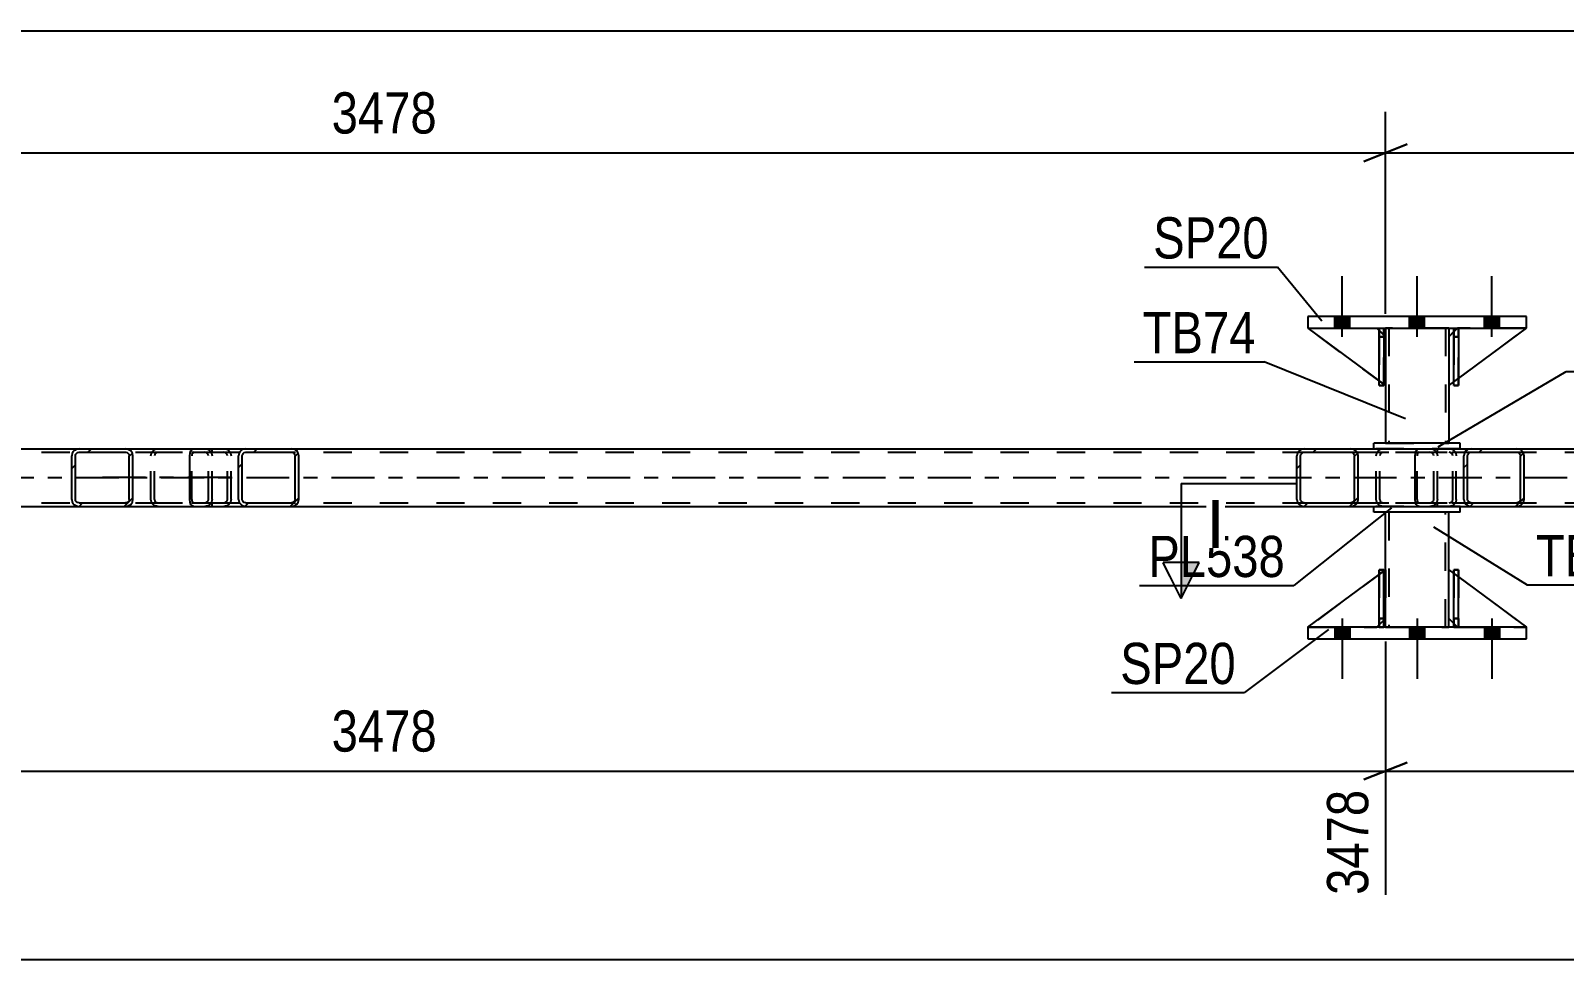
# Model space of a CAD drawing. Header units: millimetres. Extents: x 0 to 841, y 0 to 594.
# Drawn here: x 150.6 to 257.1, y 199.5 to 264.1 of the extents above; entities that cross this region are included whole.
import ezdxf

# ---------------------------------------------------------------- set-up
doc = ezdxf.new("R2010")
doc.units = ezdxf.units.MM
doc.linetypes.add('DXK_LINE_DOT2', pattern=[3.9198, 1.9599, -1.9599])
doc.linetypes.add('DXK_LINE_DOT3', pattern=[5.9187, 2.979, -0.9799, 0.9799, -0.9799])
doc.styles.add('Arial', font='ARIAL.TTF', dxfattribs={"height": 0.2})
doc.styles.add('Arial Narrow', font='ARIALN.TTF', dxfattribs={"height": 0.2})

# ---------------------------------------------------------------- blocks, each defined once
blk = doc.blocks.new('Part-122567824-36586 - 36583')
at = {"linetype": 'Continuous'}
h = blk.add_hatch(dxfattribs=at)
h.set_pattern_fill('', scale=0.7, style=0, pattern_type=0)
h.set_pattern_definition([(45, (242.7871, 234.728), (-1.57154, 1.57154), [])])
h.paths.add_polyline_path([(242.83, 234.54), (242.79, 234.73), (242.68, 234.88), (242.51, 234.99), (242.32, 235.02), (239.08, 235.02), (238.88, 234.99), (238.72, 234.88), (238.61, 234.73), (238.57, 234.54), (238.57, 231.5), (238.61, 231.32), (238.72, 231.16), (238.88, 231.06), (239.08, 231.02), (242.32, 231.02), (242.51, 231.06), (242.68, 231.16), (242.79, 231.32), (242.83, 231.5)])
h.paths.add_polyline_path([(242.55, 231.41), (242.5, 231.33), (242.41, 231.28), (242.32, 231.26), (239.08, 231.26), (238.98, 231.28), (238.9, 231.33), (238.84, 231.41), (238.82, 231.5), (238.82, 234.54), (238.84, 234.64), (238.9, 234.71), (238.98, 234.77), (239.08, 234.78), (242.32, 234.78), (242.41, 234.77), (242.5, 234.71), (242.55, 234.64), (242.57, 234.54), (242.57, 231.5)])
at = {"color": 2, "linetype": 'Continuous'}
for p, q in [((238.61, 234.73), (238.57, 234.54)), ((238.57, 231.5), (238.57, 234.54)), ((238.82, 234.54), (238.84, 234.64)), ((238.82, 231.5), (238.82, 234.54)), ((238.84, 234.64), (238.9, 234.71)), ((239.08, 235.02), (238.88, 234.99)), ((238.9, 234.71), (238.98, 234.77)), ((238.98, 234.77), (239.08, 234.78)), ((239.08, 235.02), (242.32, 235.02)), ((239.08, 234.78), (242.32, 234.78)), ((242.32, 235.02), (247.05, 235.02)), ((242.51, 234.99), (242.32, 235.02)), ((242.32, 234.78), (242.41, 234.77)), ((242.41, 234.77), (242.5, 234.71)), ((242.5, 234.71), (242.55, 234.64)), ((242.55, 234.64), (242.57, 234.54)), ((242.57, 231.5), (242.57, 234.54)), ((242.83, 234.54), (242.79, 234.73)), ((242.83, 231.5), (242.83, 234.54)), ((238.57, 231.5), (238.61, 231.32)), ((238.84, 231.41), (238.82, 231.5)), ((238.9, 231.33), (238.84, 231.41)), ((238.98, 231.28), (238.9, 231.33)), ((239.08, 231.26), (238.98, 231.28)), ((239.08, 231.26), (242.32, 231.26)), ((242.41, 231.28), (242.32, 231.26)), ((242.5, 231.33), (242.41, 231.28)), ((242.55, 231.41), (242.5, 231.33)), ((242.57, 231.5), (242.55, 231.41)), ((242.79, 231.32), (242.83, 231.5)), ((238.88, 231.06), (239.08, 231.02)), ((239.08, 231.02), (242.32, 231.02)), ((242.32, 231.02), (242.51, 231.06)), ((242.32, 231.02), (247.05, 231.02))]:
    blk.add_line(p, q, dxfattribs=at)
at = {"color": 7, "linetype": 'DXK_LINE_DOT2'}
for p, q in [((239.08, 235.02), (242.32, 235.02)), ((239.08, 234.78), (247.81, 234.78)), ((244.07, 234.54), (244.11, 234.73)), ((244.07, 231.5), (244.07, 234.54)), ((244.34, 234.64), (244.32, 234.54)), ((244.32, 231.5), (244.32, 234.54)), ((244.4, 234.71), (244.34, 234.64)), ((244.38, 234.99), (244.58, 235.02)), ((244.4, 234.71), (244.42, 234.73)), ((244.42, 234.73), (244.48, 234.77)), ((244.48, 234.77), (244.58, 234.78)), ((247.05, 235.02), (247.81, 235.02)), ((247.81, 235.02), (248.01, 234.99)), ((247.91, 234.77), (247.81, 234.78)), ((247.99, 234.71), (247.91, 234.77)), ((248.05, 234.64), (247.99, 234.71)), ((248.07, 234.54), (248.05, 234.64)), ((248.07, 231.5), (248.07, 234.54)), ((248.29, 234.73), (248.33, 234.54)), ((248.33, 231.5), (248.33, 234.54)), ((239.08, 231.26), (247.81, 231.26)), ((244.11, 231.32), (244.07, 231.5)), ((244.32, 231.5), (244.34, 231.41)), ((244.34, 231.41), (244.4, 231.33)), ((244.4, 231.33), (244.42, 231.32)), ((244.42, 231.32), (244.48, 231.28)), ((244.48, 231.28), (244.58, 231.26)), ((247.81, 231.26), (247.91, 231.28)), ((247.91, 231.28), (247.99, 231.33)), ((247.99, 231.33), (248.05, 231.41)), ((248.05, 231.41), (248.07, 231.5)), ((248.33, 231.5), (248.29, 231.32)), ((239.08, 231.02), (242.32, 231.02)), ((244.58, 231.02), (244.38, 231.06)), ((247.05, 231.02), (247.81, 231.02)), ((248.01, 231.06), (247.81, 231.02))]:
    blk.add_line(p, q, dxfattribs=at)
at = {"color": 2, "linetype": 'Continuous'}
for centre, start, end in [((239.06, 234.52), 110.7583, 155.68), ((242.33, 234.52), 24.32, 69.2417), ((239.06, 231.52), 204.32, 249.2417), ((242.33, 231.52), 290.7583, 335.68)]:
    blk.add_arc(centre, 0.496, start, end, dxfattribs=at)
at = {"color": 7, "linetype": 'DXK_LINE_DOT2'}
for centre, start, end in [((244.56, 234.52), 110.7583, 155.68), ((247.83, 234.52), 24.32, 69.2417), ((244.56, 231.52), 204.32, 249.2417), ((247.83, 231.52), 290.7583, 335.68)]:
    blk.add_arc(centre, 0.496, start, end, dxfattribs=at)
blk = doc.blocks.new('Part-122567824-36584 - 36583')
at = {"linetype": 'Continuous'}
h = blk.add_hatch(dxfattribs=at)
h.set_pattern_fill('', scale=0.7, style=0, pattern_type=0)
h.set_pattern_definition([(45, (157.653, 234.728), (-1.57154, 1.57154), [])])
h.paths.add_polyline_path([(157.69, 234.54), (157.65, 234.73), (157.54, 234.88), (157.38, 234.99), (157.18, 235.02), (153.95, 235.02), (153.75, 234.99), (153.58, 234.88), (153.47, 234.73), (153.44, 234.54), (153.44, 231.5), (153.47, 231.32), (153.58, 231.16), (153.75, 231.06), (153.95, 231.02), (157.18, 231.02), (157.38, 231.06), (157.54, 231.16), (157.65, 231.32), (157.69, 231.5)])
h.paths.add_polyline_path([(157.42, 231.41), (157.36, 231.33), (157.28, 231.28), (157.18, 231.26), (153.95, 231.26), (153.85, 231.28), (153.77, 231.33), (153.71, 231.41), (153.69, 231.5), (153.69, 234.54), (153.71, 234.64), (153.77, 234.71), (153.85, 234.77), (153.95, 234.78), (157.18, 234.78), (157.28, 234.77), (157.36, 234.71), (157.42, 234.64), (157.44, 234.54), (157.44, 231.5)])
at = {"color": 2, "linetype": 'Continuous'}
for p, q in [((153.47, 234.73), (153.44, 234.54)), ((153.44, 231.5), (153.44, 234.54)), ((153.69, 234.54), (153.71, 234.64)), ((153.69, 231.5), (153.69, 234.54)), ((153.71, 234.64), (153.77, 234.71)), ((153.95, 235.02), (153.75, 234.99)), ((153.77, 234.71), (153.85, 234.77)), ((153.85, 234.77), (153.95, 234.78)), ((153.95, 235.02), (157.18, 235.02)), ((153.95, 234.78), (157.18, 234.78)), ((157.18, 235.02), (161.91, 235.02)), ((157.38, 234.99), (157.18, 235.02)), ((157.18, 234.78), (157.28, 234.77)), ((157.28, 234.77), (157.36, 234.71)), ((157.36, 234.71), (157.42, 234.64)), ((157.42, 234.64), (157.44, 234.54)), ((157.44, 231.5), (157.44, 234.54)), ((157.69, 234.54), (157.65, 234.73)), ((157.69, 231.5), (157.69, 234.54)), ((153.44, 231.5), (153.47, 231.32)), ((153.71, 231.41), (153.69, 231.5)), ((153.77, 231.33), (153.71, 231.41)), ((153.85, 231.28), (153.77, 231.33)), ((153.95, 231.26), (153.85, 231.28)), ((153.95, 231.26), (157.18, 231.26)), ((157.28, 231.28), (157.18, 231.26)), ((157.36, 231.33), (157.28, 231.28)), ((157.42, 231.41), (157.36, 231.33)), ((157.44, 231.5), (157.42, 231.41)), ((157.65, 231.32), (157.69, 231.5)), ((153.75, 231.06), (153.95, 231.02)), ((153.95, 231.02), (157.18, 231.02)), ((157.18, 231.02), (157.38, 231.06)), ((157.18, 231.02), (161.91, 231.02))]:
    blk.add_line(p, q, dxfattribs=at)
at = {"color": 7, "linetype": 'DXK_LINE_DOT2'}
for p, q in [((153.95, 235.02), (157.18, 235.02)), ((153.95, 234.78), (162.68, 234.78)), ((158.93, 234.54), (158.97, 234.73)), ((158.93, 231.5), (158.93, 234.54)), ((159.21, 234.64), (159.19, 234.54)), ((159.19, 231.5), (159.19, 234.54)), ((159.26, 234.71), (159.21, 234.64)), ((159.25, 234.99), (159.45, 235.02)), ((159.26, 234.71), (159.29, 234.73)), ((159.29, 234.73), (159.35, 234.77)), ((159.35, 234.77), (159.45, 234.78)), ((161.91, 235.02), (162.68, 235.02)), ((162.68, 235.02), (162.88, 234.99)), ((162.78, 234.77), (162.68, 234.78)), ((162.86, 234.71), (162.78, 234.77)), ((162.92, 234.64), (162.86, 234.71)), ((162.94, 234.54), (162.92, 234.64)), ((162.94, 231.5), (162.94, 234.54)), ((163.15, 234.73), (163.19, 234.54)), ((163.19, 231.5), (163.19, 234.54)), ((153.95, 231.26), (162.68, 231.26)), ((158.97, 231.32), (158.93, 231.5)), ((159.19, 231.5), (159.21, 231.41)), ((159.21, 231.41), (159.26, 231.33)), ((159.26, 231.33), (159.29, 231.32)), ((159.29, 231.32), (159.35, 231.28)), ((159.35, 231.28), (159.45, 231.26)), ((162.68, 231.26), (162.78, 231.28)), ((162.78, 231.28), (162.86, 231.33)), ((162.86, 231.33), (162.92, 231.41)), ((162.92, 231.41), (162.94, 231.5)), ((163.19, 231.5), (163.15, 231.32)), ((153.95, 231.02), (157.18, 231.02)), ((159.45, 231.02), (159.25, 231.06)), ((161.91, 231.02), (162.68, 231.02)), ((162.88, 231.06), (162.68, 231.02))]:
    blk.add_line(p, q, dxfattribs=at)
at = {"color": 7, "linetype": 'DXK_LINE_DOT3'}
blk.add_line((164.48, 233.02), (155.56, 233.02), dxfattribs=at)
at = {"color": 2, "linetype": 'Continuous'}
for centre, start, end in [((153.93, 234.52), 110.7583, 155.68), ((157.2, 234.52), 24.32, 69.2417), ((153.93, 231.52), 204.32, 249.2417), ((157.2, 231.52), 290.7583, 335.68)]:
    blk.add_arc(centre, 0.496, start, end, dxfattribs=at)
at = {"color": 7, "linetype": 'DXK_LINE_DOT2'}
for centre, start, end in [((159.43, 234.52), 110.7583, 155.68), ((162.7, 234.52), 24.32, 69.2417), ((159.43, 231.52), 204.32, 249.2417), ((162.7, 231.52), 290.7583, 335.68)]:
    blk.add_arc(centre, 0.496, start, end, dxfattribs=at)
blk = doc.blocks.new('Part-122567824-36706 - 36583')
at = {"color": 2, "linetype": 'Continuous'}
for p, q in [((249.92, 235.42), (243.92, 235.42)), ((243.92, 235.02), (243.92, 235.42)), ((249.92, 235.02), (249.92, 235.42))]:
    blk.add_line(p, q, dxfattribs=at)
at = {"color": 7, "linetype": 'DXK_LINE_DOT2'}
blk.add_line((249.92, 235.02), (243.92, 235.02), dxfattribs=at)
blk = doc.blocks.new('Part-122567824-36585 - 36583')
at = {"linetype": 'Continuous'}
h = blk.add_hatch(dxfattribs=at)
h.set_pattern_fill('', scale=0.7, style=0, pattern_type=0)
h.set_pattern_definition([(45, (169.18, 234.728), (-1.57154, 1.57154), [])])
h.paths.add_polyline_path([(169.22, 234.54), (169.18, 234.73), (169.07, 234.88), (168.91, 234.99), (168.72, 235.02), (165.53, 235.02), (165.34, 234.99), (165.18, 234.88), (165.07, 234.73), (165.03, 234.54), (165.03, 231.5), (165.07, 231.32), (165.18, 231.16), (165.34, 231.06), (165.53, 231.02), (168.72, 231.02), (168.91, 231.06), (169.07, 231.16), (169.18, 231.32), (169.22, 231.5)])
h.paths.add_polyline_path([(168.95, 231.41), (168.89, 231.33), (168.81, 231.28), (168.72, 231.26), (165.53, 231.26), (165.43, 231.28), (165.35, 231.33), (165.3, 231.41), (165.28, 231.5), (165.28, 234.54), (165.3, 234.64), (165.35, 234.71), (165.43, 234.77), (165.53, 234.78), (168.72, 234.78), (168.81, 234.77), (168.89, 234.71), (168.95, 234.64), (168.97, 234.54), (168.97, 231.5)])
at = {"color": 2, "linetype": 'Continuous'}
for p, q in [((161.64, 234.54), (161.66, 234.73)), ((161.64, 231.5), (161.64, 234.54)), ((161.66, 234.73), (161.72, 234.88)), ((161.72, 234.88), (161.81, 234.99)), ((161.81, 234.99), (161.91, 235.02)), ((161.91, 235.02), (165.53, 235.02)), ((165.07, 234.73), (165.03, 234.54)), ((165.03, 231.5), (165.03, 234.54)), ((165.28, 234.54), (165.3, 234.64)), ((165.28, 231.5), (165.28, 234.54)), ((165.3, 234.64), (165.35, 234.71)), ((165.53, 235.02), (165.34, 234.99)), ((165.35, 234.71), (165.43, 234.77)), ((165.43, 234.77), (165.53, 234.78)), ((165.53, 235.02), (168.72, 235.02)), ((165.53, 234.78), (168.72, 234.78)), ((168.91, 234.99), (168.72, 235.02)), ((168.72, 234.78), (168.81, 234.77)), ((168.81, 234.77), (168.89, 234.71)), ((168.89, 234.71), (168.95, 234.64)), ((168.95, 234.64), (168.97, 234.54)), ((168.97, 231.5), (168.97, 234.54)), ((169.22, 234.54), (169.18, 234.73)), ((169.22, 231.5), (169.22, 234.54)), ((161.66, 231.32), (161.64, 231.5)), ((161.72, 231.16), (161.66, 231.32)), ((165.03, 231.5), (165.07, 231.32)), ((165.3, 231.41), (165.28, 231.5)), ((165.35, 231.33), (165.3, 231.41)), ((165.43, 231.28), (165.35, 231.33)), ((165.53, 231.26), (165.43, 231.28)), ((165.53, 231.26), (168.72, 231.26)), ((168.81, 231.28), (168.72, 231.26)), ((168.89, 231.33), (168.81, 231.28)), ((168.95, 231.41), (168.89, 231.33)), ((168.97, 231.5), (168.95, 231.41)), ((169.18, 231.32), (169.22, 231.5)), ((161.81, 231.06), (161.72, 231.16)), ((161.91, 231.02), (161.81, 231.06)), ((161.91, 231.02), (165.53, 231.02)), ((165.34, 231.06), (165.53, 231.02)), ((165.53, 231.02), (168.72, 231.02)), ((168.72, 231.02), (168.91, 231.06))]:
    blk.add_line(p, q, dxfattribs=at)
at = {"color": 7, "linetype": 'DXK_LINE_DOT2'}
for p, q in [((161.79, 234.64), (161.78, 234.54)), ((161.78, 231.5), (161.78, 234.54)), ((161.82, 234.71), (161.79, 234.64)), ((161.86, 234.77), (161.82, 234.71)), ((161.91, 234.78), (161.86, 234.77)), ((161.91, 234.78), (168.72, 234.78)), ((163.19, 234.78), (163.19, 235.02)), ((164.01, 235.02), (164.2, 234.99)), ((164.1, 234.77), (164.01, 234.78)), ((164.18, 234.71), (164.1, 234.77)), ((164.24, 234.64), (164.18, 234.71)), ((164.26, 234.54), (164.24, 234.64)), ((164.26, 231.5), (164.26, 234.54)), ((164.47, 234.73), (164.51, 234.54)), ((164.51, 231.5), (164.51, 234.54)), ((165.53, 235.02), (168.72, 235.02)), ((161.78, 231.5), (161.79, 231.41)), ((161.79, 231.41), (161.82, 231.33)), ((161.82, 231.33), (161.86, 231.28)), ((161.86, 231.28), (161.91, 231.26)), ((161.91, 231.26), (168.72, 231.26)), ((163.19, 231.02), (163.19, 231.26)), ((164.01, 231.26), (164.1, 231.28)), ((164.1, 231.28), (164.18, 231.33)), ((164.18, 231.33), (164.24, 231.41)), ((164.24, 231.41), (164.26, 231.5)), ((164.51, 231.5), (164.47, 231.32)), ((164.2, 231.06), (164.01, 231.02)), ((165.53, 231.02), (168.72, 231.02))]:
    blk.add_line(p, q, dxfattribs=at)
for centre, start, end in [((164.02, 234.53), 23.8494, 68.8059), ((164.02, 231.52), 291.1941, 336.1506)]:
    blk.add_arc(centre, 0.492, start, end, dxfattribs=at)
at = {"color": 2, "linetype": 'Continuous'}
for centre, start, end in [((165.52, 234.53), 111.1941, 156.1506), ((168.73, 234.53), 23.8494, 68.8059), ((165.52, 231.52), 203.8494, 248.8059), ((168.73, 231.52), 291.1941, 336.1506)]:
    blk.add_arc(centre, 0.492, start, end, dxfattribs=at)
blk = doc.blocks.new('Bolt-122567824-36716 - 36583')
at = {"linetype": 'Continuous'}
for points in [[(242.24, 222.62), (241.2, 222.62), (241.2, 221.82), (242.24, 221.82)], [(242.24, 222.62), (241.2, 222.62), (241.2, 221.82), (242.24, 221.82)], [(242.24, 222.62), (241.2, 222.62), (241.2, 221.82), (242.24, 221.82)], [(247.44, 222.62), (246.4, 222.62), (246.4, 221.82), (247.44, 221.82)], [(247.44, 222.62), (246.4, 222.62), (246.4, 221.82), (247.44, 221.82)], [(252.64, 222.62), (251.6, 222.62), (251.6, 221.82), (252.64, 221.82)], [(252.64, 222.62), (251.6, 222.62), (251.6, 221.82), (252.64, 221.82)], [(252.64, 222.62), (251.6, 222.62), (251.6, 221.82), (252.64, 221.82)]]:
    blk.add_hatch(color=1, dxfattribs=at).paths.add_polyline_path(points)
at = {"color": 1, "linetype": 'Continuous'}
for p, q in [((241.72, 223.22), (241.72, 219.02)), ((241.72, 223.22), (241.72, 219.02)), ((241.72, 223.22), (241.72, 219.02)), ((246.92, 223.22), (246.92, 219.02)), ((246.92, 223.22), (246.92, 219.02)), ((252.12, 223.22), (252.12, 219.02)), ((252.12, 223.22), (252.12, 219.02)), ((252.12, 223.22), (252.12, 219.02)), ((241.2, 222.62), (241.2, 221.82)), ((241.2, 222.62), (241.2, 221.82)), ((241.2, 222.62), (241.2, 221.82)), ((242.24, 222.62), (242.24, 221.82)), ((242.24, 222.62), (242.24, 221.82)), ((242.24, 222.62), (242.24, 221.82)), ((246.4, 222.62), (246.4, 221.82)), ((246.4, 222.62), (246.4, 221.82)), ((247.44, 222.62), (247.44, 221.82)), ((247.44, 222.62), (247.44, 221.82)), ((251.6, 222.62), (251.6, 221.82)), ((251.6, 222.62), (251.6, 221.82)), ((251.6, 222.62), (251.6, 221.82)), ((252.64, 222.62), (252.64, 221.82)), ((252.64, 222.62), (252.64, 221.82)), ((252.64, 222.62), (252.64, 221.82))]:
    blk.add_line(p, q, dxfattribs=at)
blk = doc.blocks.new('Part-122567824-36587 - 36583')
at = {"linetype": 'Continuous'}
h = blk.add_hatch(dxfattribs=at)
h.set_pattern_fill('', scale=0.7, style=0, pattern_type=0)
h.set_pattern_definition([(45, (254.3142, 234.728), (-1.57154, 1.57154), [])])
h.paths.add_polyline_path([(254.35, 234.54), (254.31, 234.73), (254.21, 234.88), (254.04, 234.99), (253.85, 235.02), (250.67, 235.02), (250.47, 234.99), (250.31, 234.88), (250.2, 234.73), (250.16, 234.54), (250.16, 231.5), (250.2, 231.32), (250.31, 231.16), (250.47, 231.06), (250.67, 231.02), (253.85, 231.02), (254.04, 231.06), (254.21, 231.16), (254.31, 231.32), (254.35, 231.5)])
h.paths.add_polyline_path([(254.08, 231.41), (254.03, 231.33), (253.95, 231.28), (253.85, 231.26), (250.67, 231.26), (250.57, 231.28), (250.49, 231.33), (250.43, 231.41), (250.41, 231.5), (250.41, 234.54), (250.43, 234.64), (250.49, 234.71), (250.57, 234.77), (250.67, 234.78), (253.85, 234.78), (253.95, 234.77), (254.03, 234.71), (254.08, 234.64), (254.1, 234.54), (254.1, 231.5)])
at = {"color": 2, "linetype": 'Continuous'}
for p, q in [((246.78, 234.54), (246.8, 234.73)), ((246.78, 231.5), (246.78, 234.54)), ((246.8, 234.73), (246.86, 234.88)), ((246.86, 234.88), (246.95, 234.99)), ((246.95, 234.99), (247.05, 235.02)), ((247.05, 235.02), (250.67, 235.02)), ((250.2, 234.73), (250.16, 234.54)), ((250.16, 231.5), (250.16, 234.54)), ((250.41, 234.54), (250.43, 234.64)), ((250.41, 231.5), (250.41, 234.54)), ((250.43, 234.64), (250.49, 234.71)), ((250.67, 235.02), (250.47, 234.99)), ((250.49, 234.71), (250.57, 234.77)), ((250.57, 234.77), (250.67, 234.78)), ((250.67, 235.02), (253.85, 235.02)), ((250.67, 234.78), (253.85, 234.78)), ((254.04, 234.99), (253.85, 235.02)), ((253.85, 234.78), (253.95, 234.77)), ((253.95, 234.77), (254.03, 234.71)), ((254.03, 234.71), (254.08, 234.64)), ((254.08, 234.64), (254.1, 234.54)), ((254.1, 231.5), (254.1, 234.54)), ((254.35, 234.54), (254.31, 234.73)), ((254.35, 231.5), (254.35, 234.54)), ((246.8, 231.32), (246.78, 231.5)), ((246.86, 231.16), (246.8, 231.32)), ((250.16, 231.5), (250.2, 231.32)), ((250.43, 231.41), (250.41, 231.5)), ((250.49, 231.33), (250.43, 231.41)), ((250.57, 231.28), (250.49, 231.33)), ((250.67, 231.26), (250.57, 231.28)), ((250.67, 231.26), (253.85, 231.26)), ((253.95, 231.28), (253.85, 231.26)), ((254.03, 231.33), (253.95, 231.28)), ((254.08, 231.41), (254.03, 231.33)), ((254.1, 231.5), (254.08, 231.41)), ((254.31, 231.32), (254.35, 231.5)), ((246.95, 231.06), (246.86, 231.16)), ((247.05, 231.02), (246.95, 231.06)), ((247.05, 231.02), (250.67, 231.02)), ((250.47, 231.06), (250.67, 231.02)), ((250.67, 231.02), (253.85, 231.02)), ((253.85, 231.02), (254.04, 231.06))]:
    blk.add_line(p, q, dxfattribs=at)
at = {"color": 7, "linetype": 'DXK_LINE_DOT2'}
for p, q in [((246.92, 234.64), (246.91, 234.54)), ((246.91, 231.5), (246.91, 234.54)), ((246.95, 234.71), (246.92, 234.64)), ((247, 234.77), (246.95, 234.71)), ((247.05, 234.78), (247, 234.77)), ((247.05, 234.78), (253.85, 234.78)), ((248.33, 234.78), (248.33, 235.02)), ((249.14, 235.02), (249.33, 234.99)), ((249.24, 234.77), (249.14, 234.78)), ((249.32, 234.71), (249.24, 234.77)), ((249.37, 234.64), (249.32, 234.71)), ((249.39, 234.54), (249.37, 234.64)), ((249.39, 231.5), (249.39, 234.54)), ((249.6, 234.73), (249.64, 234.54)), ((249.64, 231.5), (249.64, 234.54)), ((250.67, 235.02), (253.85, 235.02)), ((246.91, 231.5), (246.92, 231.41)), ((246.92, 231.41), (246.95, 231.33)), ((246.95, 231.33), (247, 231.28)), ((247, 231.28), (247.05, 231.26)), ((247.05, 231.26), (253.85, 231.26)), ((248.33, 231.02), (248.33, 231.26)), ((249.14, 231.26), (249.24, 231.28)), ((249.24, 231.28), (249.32, 231.33)), ((249.32, 231.33), (249.37, 231.41)), ((249.37, 231.41), (249.39, 231.5)), ((249.64, 231.5), (249.6, 231.32)), ((249.33, 231.06), (249.14, 231.02)), ((250.67, 231.02), (253.85, 231.02))]:
    blk.add_line(p, q, dxfattribs=at)
for centre, start, end in [((249.15, 234.53), 23.8494, 68.8059), ((249.15, 231.52), 291.1941, 336.1506)]:
    blk.add_arc(centre, 0.492, start, end, dxfattribs=at)
at = {"color": 2, "linetype": 'Continuous'}
for centre, start, end in [((250.65, 234.53), 111.1941, 156.1506), ((253.86, 234.53), 23.8494, 68.8059), ((250.65, 231.52), 203.8494, 248.8059), ((253.86, 231.52), 291.1941, 336.1506)]:
    blk.add_arc(centre, 0.492, start, end, dxfattribs=at)
blk = doc.blocks.new('Part-122567824-36615 - 36583')
at = {"color": 7, "linetype": 'DXK_LINE_DOT2'}
for p, q in [((249.48, 242.82), (249.48, 243.42)), ((249.48, 243.42), (249.48, 243.42)), ((249.48, 243.42), (249.48, 239.42)), ((249.48, 243.42), (249.8, 243.42)), ((249.8, 242.82), (249.8, 243.42)), ((249.8, 239.42), (249.8, 243.42)), ((249.48, 239.42), (249.48, 242.82)), ((249.48, 242.82), (249.8, 242.82)), ((249.8, 242.82), (249.8, 239.42)), ((249.48, 239.42), (249.8, 239.42))]:
    blk.add_line(p, q, dxfattribs=at)
blk = doc.blocks.new('Part-122567824-36600 - 36583')
at = {"color": 7, "linetype": 'DXK_LINE_DOT2'}
for p, q in [((104.3, 234.78), (774.49, 234.78)), ((153.95, 235.02), (168.72, 235.02)), ((239.08, 235.02), (253.85, 235.02)), ((104.3, 231.26), (774.49, 231.26)), ((153.95, 231.02), (168.72, 231.02)), ((239.08, 231.02), (253.85, 231.02))]:
    blk.add_line(p, q, dxfattribs=at)
at = {"color": 2, "linetype": 'Continuous'}
for p, q in [((105.59, 235.02), (153.95, 235.02)), ((168.72, 235.02), (239.08, 235.02)), ((253.85, 235.02), (324.21, 235.02)), ((105.59, 231.02), (153.95, 231.02)), ((168.72, 231.02), (239.08, 231.02)), ((253.85, 231.02), (324.21, 231.02))]:
    blk.add_line(p, q, dxfattribs=at)
at = {"color": 7, "linetype": 'DXK_LINE_DOT3'}
blk.add_line((94.55, 233.02), (774.49, 233.02), dxfattribs=at)
blk = doc.blocks.new('Part-122567824-36610 - 36583')
at = {"color": 2, "linetype": 'Continuous'}
for p, q in [((244.72, 243.42), (244.72, 242.82)), ((249.12, 243.42), (249.12, 242.82)), ((244.72, 239.42), (244.72, 235.42)), ((249.12, 239.42), (249.12, 235.42))]:
    blk.add_line(p, q, dxfattribs=at)
at = {"color": 7, "linetype": 'DXK_LINE_DOT2'}
for p, q in [((249.12, 243.42), (244.72, 243.42)), ((244.96, 243.42), (244.96, 235.42)), ((248.88, 243.42), (248.88, 235.42)), ((244.72, 242.82), (244.72, 239.42)), ((249.12, 242.82), (249.12, 239.42)), ((244.72, 235.42), (249.12, 235.42))]:
    blk.add_line(p, q, dxfattribs=at)
blk = doc.blocks.new('Part-122567824-36612 - 36583')
at = {"color": 2, "linetype": 'Continuous'}
for p, q in [((244.72, 226.62), (244.72, 230.62)), ((249.12, 226.62), (249.12, 230.62)), ((244.72, 222.62), (244.72, 223.22)), ((249.12, 222.62), (249.12, 223.22))]:
    blk.add_line(p, q, dxfattribs=at)
at = {"color": 7, "linetype": 'DXK_LINE_DOT2'}
for p, q in [((249.12, 230.62), (244.72, 230.62)), ((244.96, 230.62), (244.96, 222.62)), ((248.88, 222.62), (248.88, 230.62)), ((244.72, 223.22), (244.72, 226.62)), ((249.12, 223.22), (249.12, 226.62)), ((244.72, 222.62), (249.12, 222.62))]:
    blk.add_line(p, q, dxfattribs=at)
blk = doc.blocks.new('Part-122567824-36614 - 36583')
at = {"color": 7, "linetype": 'DXK_LINE_DOT2'}
for p, q in [((244.28, 242.82), (244.28, 243.42)), ((244.28, 243.42), (244.28, 243.42)), ((244.28, 243.42), (244.28, 239.42)), ((244.28, 243.42), (244.6, 243.42)), ((244.6, 242.82), (244.6, 243.42)), ((244.6, 239.42), (244.6, 243.42)), ((244.28, 239.42), (244.28, 242.82)), ((244.28, 242.82), (244.6, 242.82)), ((244.6, 242.82), (244.6, 239.42)), ((244.28, 239.42), (244.6, 239.42))]:
    blk.add_line(p, q, dxfattribs=at)
blk = doc.blocks.new('Part-122567824-36616 - 36583')
at = {"color": 2, "linetype": 'Continuous'}
for p, q in [((244.28, 243.42), (244.6, 243.42)), ((244.28, 239.42), (244.28, 243.42)), ((244.6, 243.42), (244.6, 243.42)), ((244.6, 243.42), (244.6, 239.42)), ((244.6, 239.42), (244.28, 239.42))]:
    blk.add_line(p, q, dxfattribs=at)
at = {"color": 7, "linetype": 'DXK_LINE_DOT2'}
for p, q in [((244.28, 242.82), (244.28, 243.42)), ((244.6, 242.82), (244.6, 243.42)), ((244.6, 243.42), (244.6, 243.42)), ((244.6, 242.82), (244.28, 242.82)), ((244.28, 242.82), (244.28, 239.42)), ((244.6, 239.42), (244.6, 242.82))]:
    blk.add_line(p, q, dxfattribs=at)
blk = doc.blocks.new('Part-122567824-36617 - 36583')
at = {"color": 2, "linetype": 'Continuous'}
for p, q in [((249.48, 243.42), (249.8, 243.42)), ((249.48, 239.42), (249.48, 243.42)), ((249.8, 243.42), (249.8, 243.42)), ((249.8, 243.42), (249.8, 239.42)), ((249.8, 239.42), (249.48, 239.42))]:
    blk.add_line(p, q, dxfattribs=at)
at = {"color": 7, "linetype": 'DXK_LINE_DOT2'}
for p, q in [((249.48, 242.82), (249.48, 243.42)), ((249.8, 242.82), (249.8, 243.42)), ((249.8, 243.42), (249.8, 243.42)), ((249.8, 242.82), (249.48, 242.82)), ((249.48, 242.82), (249.48, 239.42)), ((249.8, 239.42), (249.8, 242.82))]:
    blk.add_line(p, q, dxfattribs=at)
blk = doc.blocks.new('Part-122567824-36618 - 36583')
at = {"color": 7, "linetype": 'DXK_LINE_DOT2'}
for p, q in [((244.72, 239.42), (239.32, 243.42)), ((239.32, 243.42), (244.12, 243.42)), ((244.12, 243.42), (244.72, 242.82)), ((244.72, 242.82), (244.12, 243.42)), ((244.72, 242.82), (244.72, 239.42)), ((244.72, 242.82), (244.72, 242.82)), ((244.72, 242.82), (244.72, 239.42))]:
    blk.add_line(p, q, dxfattribs=at)
blk = doc.blocks.new('Part-122567824-36619 - 36583')
at = {"color": 2, "linetype": 'Continuous'}
for p, q in [((239.32, 243.42), (244.28, 239.75)), ((244.12, 243.42), (244.28, 243.27)), ((244.6, 242.95), (244.72, 242.82)), ((244.72, 242.82), (244.72, 242.82)), ((244.72, 242.82), (244.72, 239.42)), ((244.6, 239.52), (244.72, 239.42)), ((244.72, 239.42), (244.72, 239.42))]:
    blk.add_line(p, q, dxfattribs=at)
at = {"color": 7, "linetype": 'DXK_LINE_DOT2'}
for p, q in [((239.32, 243.42), (244.12, 243.42)), ((244.12, 243.42), (244.72, 242.82)), ((244.28, 243.27), (244.6, 242.95)), ((244.72, 242.82), (244.72, 239.42)), ((244.28, 239.75), (244.6, 239.52))]:
    blk.add_line(p, q, dxfattribs=at)
blk = doc.blocks.new('Part-122567824-36620 - 36583')
at = {"color": 7, "linetype": 'DXK_LINE_DOT2'}
for p, q in [((249.72, 243.42), (249.12, 242.82)), ((249.12, 239.42), (254.52, 243.42)), ((254.52, 243.42), (249.72, 243.42)), ((249.12, 242.82), (249.12, 239.42))]:
    blk.add_line(p, q, dxfattribs=at)
blk = doc.blocks.new('Part-122567824-36621 - 36583')
at = {"color": 2, "linetype": 'Continuous'}
for p, q in [((249.12, 242.82), (249.48, 243.18)), ((249.8, 239.92), (254.52, 243.42)), ((249.12, 242.82), (249.12, 239.42)), ((249.12, 239.42), (249.48, 239.69))]:
    blk.add_line(p, q, dxfattribs=at)
at = {"color": 7, "linetype": 'DXK_LINE_DOT2'}
for p, q in [((249.48, 243.18), (249.72, 243.42)), ((249.72, 243.42), (254.52, 243.42)), ((249.48, 239.69), (249.8, 239.92))]:
    blk.add_line(p, q, dxfattribs=at)
blk = doc.blocks.new('Part-122567824-36622 - 36583')
at = {"color": 7, "linetype": 'DXK_LINE_DOT2'}
for p, q in [((244.6, 226.62), (244.28, 226.62)), ((244.28, 223.22), (244.28, 226.62)), ((244.28, 222.62), (244.28, 226.62)), ((244.6, 226.62), (244.6, 223.22)), ((244.6, 222.62), (244.6, 226.62)), ((244.6, 223.22), (244.28, 223.22)), ((244.28, 222.62), (244.28, 223.22)), ((244.6, 223.22), (244.6, 222.62)), ((244.6, 222.62), (244.28, 222.62)), ((244.6, 222.62), (244.6, 222.62))]:
    blk.add_line(p, q, dxfattribs=at)
blk = doc.blocks.new('Part-122567824-36623 - 36583')
at = {"color": 7, "linetype": 'DXK_LINE_DOT2'}
for p, q in [((249.8, 226.62), (249.48, 226.62)), ((249.48, 223.22), (249.48, 226.62)), ((249.48, 222.62), (249.48, 226.62)), ((249.8, 226.62), (249.8, 223.22)), ((249.8, 222.62), (249.8, 226.62)), ((249.8, 223.22), (249.48, 223.22)), ((249.48, 222.62), (249.48, 223.22)), ((249.8, 223.22), (249.8, 222.62)), ((249.8, 222.62), (249.48, 222.62)), ((249.8, 222.62), (249.8, 222.62))]:
    blk.add_line(p, q, dxfattribs=at)
blk = doc.blocks.new('Part-122567824-36624 - 36583')
at = {"color": 2, "linetype": 'Continuous'}
for p, q in [((244.28, 222.62), (244.28, 226.62)), ((244.28, 226.62), (244.6, 226.62)), ((244.6, 222.62), (244.6, 226.62)), ((244.28, 222.62), (244.28, 222.62)), ((244.28, 222.62), (244.6, 222.62))]:
    blk.add_line(p, q, dxfattribs=at)
at = {"color": 7, "linetype": 'DXK_LINE_DOT2'}
for p, q in [((244.28, 226.62), (244.28, 223.22)), ((244.6, 223.22), (244.6, 226.62)), ((244.28, 223.22), (244.28, 222.62)), ((244.28, 223.22), (244.6, 223.22)), ((244.6, 222.62), (244.6, 223.22))]:
    blk.add_line(p, q, dxfattribs=at)
blk = doc.blocks.new('Part-122567824-36625 - 36583')
at = {"color": 2, "linetype": 'Continuous'}
for p, q in [((249.48, 222.62), (249.48, 226.62)), ((249.48, 226.62), (249.8, 226.62)), ((249.8, 222.62), (249.8, 226.62)), ((249.48, 222.62), (249.48, 222.62)), ((249.48, 222.62), (249.8, 222.62))]:
    blk.add_line(p, q, dxfattribs=at)
at = {"color": 7, "linetype": 'DXK_LINE_DOT2'}
for p, q in [((249.48, 226.62), (249.48, 223.22)), ((249.8, 223.22), (249.8, 226.62)), ((249.48, 223.22), (249.48, 222.62)), ((249.48, 223.22), (249.8, 223.22)), ((249.8, 222.62), (249.8, 223.22))]:
    blk.add_line(p, q, dxfattribs=at)
blk = doc.blocks.new('Part-122567824-36626 - 36583')
at = {"color": 7, "linetype": 'DXK_LINE_DOT2'}
for p, q in [((244.72, 226.62), (239.32, 222.62)), ((244.72, 223.22), (244.72, 226.62)), ((244.72, 226.62), (244.72, 223.22)), ((244.12, 222.62), (244.72, 223.22)), ((244.72, 223.22), (244.12, 222.62)), ((244.72, 223.22), (244.72, 223.22)), ((239.32, 222.62), (244.12, 222.62))]:
    blk.add_line(p, q, dxfattribs=at)
blk = doc.blocks.new('Part-122567824-36627 - 36583')
at = {"color": 2, "linetype": 'Continuous'}
for p, q in [((239.32, 222.62), (244.28, 226.29)), ((244.6, 226.53), (244.72, 226.62)), ((244.72, 223.22), (244.72, 226.62)), ((244.12, 222.62), (244.28, 222.78)), ((244.6, 223.1), (244.72, 223.22)), ((244.72, 223.22), (244.72, 223.22))]:
    blk.add_line(p, q, dxfattribs=at)
at = {"color": 7, "linetype": 'DXK_LINE_DOT2'}
for p, q in [((244.28, 226.29), (244.6, 226.53)), ((244.6, 226.53), (244.6, 226.53)), ((244.72, 223.22), (244.72, 226.62)), ((244.72, 223.22), (244.12, 222.62)), ((244.28, 222.78), (244.6, 223.1)), ((239.32, 222.62), (244.12, 222.62))]:
    blk.add_line(p, q, dxfattribs=at)
blk = doc.blocks.new('Part-122567824-36628 - 36583')
at = {"color": 7, "linetype": 'DXK_LINE_DOT2'}
for p, q in [((249.12, 223.22), (249.12, 226.62)), ((249.12, 226.62), (254.52, 222.62)), ((249.72, 222.62), (249.12, 223.22)), ((254.52, 222.62), (249.72, 222.62))]:
    blk.add_line(p, q, dxfattribs=at)
blk = doc.blocks.new('Part-122567824-36629 - 36583')
at = {"color": 2, "linetype": 'Continuous'}
for p, q in [((249.12, 223.22), (249.12, 226.62)), ((249.12, 226.62), (249.48, 226.36)), ((249.8, 226.12), (254.52, 222.62)), ((249.12, 223.22), (249.48, 222.87))]:
    blk.add_line(p, q, dxfattribs=at)
at = {"color": 7, "linetype": 'DXK_LINE_DOT2'}
for p, q in [((249.48, 226.36), (249.8, 226.12)), ((249.48, 222.87), (249.72, 222.62)), ((249.72, 222.62), (254.52, 222.62)), ((254.52, 222.62), (254.52, 222.62)), ((254.52, 222.62), (254.52, 222.62))]:
    blk.add_line(p, q, dxfattribs=at)
blk = doc.blocks.new('Part-122567824-36630 - 36583')
at = {"color": 2, "linetype": 'Continuous'}
for p, q in [((239.32, 222.62), (239.32, 221.82)), ((254.52, 222.62), (239.32, 222.62)), ((239.32, 221.82), (254.52, 221.82)), ((254.52, 221.82), (254.52, 222.62))]:
    blk.add_line(p, q, dxfattribs=at)
blk = doc.blocks.new('Part-122567824-36631 - 36583')
at = {"color": 2, "linetype": 'Continuous'}
for p, q in [((254.52, 244.22), (239.32, 244.22)), ((239.32, 244.22), (239.32, 243.42)), ((254.52, 243.42), (254.52, 244.22)), ((239.32, 243.42), (254.52, 243.42))]:
    blk.add_line(p, q, dxfattribs=at)
blk = doc.blocks.new('Part-122567824-36707 - 36583')
at = {"color": 2, "linetype": 'Continuous'}
for p, q in [((243.92, 230.62), (243.92, 231.02)), ((249.92, 230.62), (243.92, 230.62)), ((249.92, 230.62), (249.92, 231.02))]:
    blk.add_line(p, q, dxfattribs=at)
at = {"color": 7, "linetype": 'DXK_LINE_DOT2'}
blk.add_line((249.92, 231.02), (243.92, 231.02), dxfattribs=at)
blk = doc.blocks.new('Bolt-122567824-36717 - 36583')
at = {"linetype": 'Continuous'}
for points in [[(241.2, 243.42), (242.24, 243.42), (242.24, 244.22), (241.2, 244.22)], [(241.2, 243.42), (242.24, 243.42), (242.24, 244.22), (241.2, 244.22)], [(241.2, 243.42), (242.24, 243.42), (242.24, 244.22), (241.2, 244.22)], [(246.4, 243.42), (247.44, 243.42), (247.44, 244.22), (246.4, 244.22)], [(246.4, 243.42), (247.44, 243.42), (247.44, 244.22), (246.4, 244.22)], [(251.6, 243.42), (252.64, 243.42), (252.64, 244.22), (251.6, 244.22)], [(251.6, 243.42), (252.64, 243.42), (252.64, 244.22), (251.6, 244.22)], [(251.6, 243.42), (252.64, 243.42), (252.64, 244.22), (251.6, 244.22)]]:
    blk.add_hatch(color=1, dxfattribs=at).paths.add_polyline_path(points)
at = {"color": 1, "linetype": 'Continuous'}
for p, q in [((241.72, 242.82), (241.72, 247.02)), ((241.72, 242.82), (241.72, 247.02)), ((241.72, 242.82), (241.72, 247.02)), ((246.92, 242.82), (246.92, 247.02)), ((246.92, 242.82), (246.92, 247.02)), ((252.12, 242.82), (252.12, 247.02)), ((252.12, 242.82), (252.12, 247.02)), ((252.12, 242.82), (252.12, 247.02)), ((241.2, 243.42), (241.2, 244.22)), ((241.2, 243.42), (241.2, 244.22)), ((241.2, 243.42), (241.2, 244.22)), ((242.24, 243.42), (242.24, 244.22)), ((242.24, 243.42), (242.24, 244.22)), ((242.24, 243.42), (242.24, 244.22)), ((246.4, 243.42), (246.4, 244.22)), ((246.4, 243.42), (246.4, 244.22)), ((247.44, 243.42), (247.44, 244.22)), ((247.44, 243.42), (247.44, 244.22)), ((251.6, 243.42), (251.6, 244.22)), ((251.6, 243.42), (251.6, 244.22)), ((251.6, 243.42), (251.6, 244.22)), ((252.64, 243.42), (252.64, 244.22)), ((252.64, 243.42), (252.64, 244.22)), ((252.64, 243.42), (252.64, 244.22))]:
    blk.add_line(p, q, dxfattribs=at)
blk = doc.blocks.new('StraightDimension-122567824-49845 - 36583')
at = {"color": 7, "linetype": 'Continuous'}
blk.add_line((105.59, 264.1), (790.47, 264.1), dxfattribs=at)
blk = doc.blocks.new('StraightDimension-122567824-49906 - 36583')
at = {"color": 7, "linetype": 'Continuous'}
for p, q in [((244.72, 244.42), (244.72, 258.45)), ((246.22, 256.2), (243.22, 255)), ((244.72, 255.6), (500.13, 255.6))]:
    blk.add_line(p, q, dxfattribs=at)
blk = doc.blocks.new('StraightDimension-122567824-49907 - 36583')
at = {"color": 7, "linetype": 'Continuous'}
for p, q in [((244.72, 244.42), (244.72, 258.45)), ((243.22, 255), (246.22, 256.2)), ((105.59, 255.6), (244.72, 255.6))]:
    blk.add_line(p, q, dxfattribs=at)
at = {"color": 0}
blk.add_wipeout([(179.41, 256.35), (179.41, 260.55), (170.9, 260.55), (170.9, 256.35)], dxfattribs=at)
at = {"color": 3, "style": 'Arial Narrow'}
blk.add_text('3478', height=2.863, dxfattribs=at).set_placement((171.5, 256.95))
blk = doc.blocks.new('StraightDimension-122567824-49934 - 36583')
at = {"color": 7, "linetype": 'Continuous'}
for p, q in [((244.72, 221.62), (244.72, 204.01)), ((246.22, 213.22), (243.22, 212.02)), ((244.72, 212.62), (500.13, 212.62))]:
    blk.add_line(p, q, dxfattribs=at)
blk = doc.blocks.new('StraightDimension-122567824-49935 - 36583')
at = {"color": 7, "linetype": 'Continuous'}
for p, q in [((244.72, 221.62), (244.72, 204.01)), ((243.22, 212.02), (246.22, 213.22)), ((105.59, 212.62), (244.72, 212.62))]:
    blk.add_line(p, q, dxfattribs=at)
at = {"color": 0}
blk.add_wipeout([(179.41, 213.37), (179.41, 217.57), (170.9, 217.57), (170.9, 213.37)], dxfattribs=at)
at = {"color": 3, "style": 'Arial Narrow'}
blk.add_text('3478', height=2.863, dxfattribs=at).set_placement((171.5, 213.97))
at = {"color": 0, "linetype": 'Continuous'}
blk.add_wipeout([(244.12, 211.92), (239.92, 211.92), (239.92, 203.41), (244.12, 203.41)], dxfattribs=at)
at = {"color": 3, "linetype": 'Continuous', "style": 'Arial Narrow'}
blk.add_text('3478', height=2.863, rotation=90.0002, dxfattribs=at).set_placement((243.52, 204.01))
blk = doc.blocks.new('StraightDimension-122567824-49960 - 36583')
at = {"color": 7, "linetype": 'Continuous'}
blk.add_line((102.88, 199.52), (791.11, 199.52), dxfattribs=at)
blk = doc.blocks.new('Mark-122567824-49992 - 36583')
at = {"color": 30, "linetype": 'Continuous'}
for p in [(227.25, 241.07), (246.12, 237.12)]:
    blk.add_line(p, (236.3, 241.07), dxfattribs=at)
at = {"color": 0}
blk.add_wipeout([(235.7, 241.67), (235.7, 244.67), (227.85, 244.67), (227.85, 241.67)], dxfattribs=at)
blk.add_wipeout([(235.7, 241.67), (235.7, 244.67), (227.85, 244.67), (227.85, 241.67)], dxfattribs=at)
at = {"color": 3, "style": 'Arial Narrow'}
blk.add_text('TB74', height=2.863, dxfattribs=at).set_placement((227.85, 241.67))
blk = doc.blocks.new('Mark-122567824-49995 - 36583')
at = {"color": 30, "linetype": 'Continuous'}
for p, q in [((248.05, 229.59), (254.57, 225.56)), ((254.57, 225.56), (263.62, 225.56))]:
    blk.add_line(p, q, dxfattribs=at)
at = {"color": 0}
blk.add_wipeout([(263.02, 226.16), (263.02, 229.16), (255.17, 229.16), (255.17, 226.16)], dxfattribs=at)
blk.add_wipeout([(263.02, 226.16), (263.02, 229.16), (255.17, 229.16), (255.17, 226.16)], dxfattribs=at)
at = {"color": 3, "style": 'Arial Narrow'}
blk.add_text('TB74', height=2.863, dxfattribs=at).set_placement((255.17, 226.16))
blk = doc.blocks.new('Mark-122567824-49998 - 36583')
at = {"color": 30, "linetype": 'Continuous'}
for p in [(240.76, 222.45), (225.69, 218.07)]:
    blk.add_line(p, (234.93, 218.07), dxfattribs=at)
at = {"color": 0}
blk.add_wipeout([(234.33, 218.67), (234.33, 221.67), (226.29, 221.67), (226.29, 218.67)], dxfattribs=at)
blk.add_wipeout([(234.33, 218.67), (234.33, 221.67), (226.29, 221.67), (226.29, 218.67)], dxfattribs=at)
at = {"color": 3, "style": 'Arial Narrow'}
blk.add_text('SP20', height=2.863, dxfattribs=at).set_placement((226.29, 218.67))
blk = doc.blocks.new('Mark-122567824-50001 - 36583')
at = {"color": 30, "linetype": 'Continuous'}
for p in [(227.98, 247.66), (240.29, 243.89)]:
    blk.add_line(p, (237.22, 247.66), dxfattribs=at)
at = {"color": 0}
blk.add_wipeout([(236.62, 248.26), (236.62, 251.26), (228.58, 251.26), (228.58, 248.26)], dxfattribs=at)
blk.add_wipeout([(236.62, 248.26), (236.62, 251.26), (228.58, 251.26), (228.58, 248.26)], dxfattribs=at)
at = {"color": 3, "style": 'Arial Narrow'}
blk.add_text('SP20', height=2.863, dxfattribs=at).set_placement((228.58, 248.26))
blk = doc.blocks.new('Mark-122567824-50028 - 36583')
at = {"color": 30, "linetype": 'Continuous'}
for p, q in [((248.38, 235.17), (257.27, 240.39)), ((257.27, 240.39), (267.97, 240.39))]:
    blk.add_line(p, q, dxfattribs=at)
at = {"color": 0}
blk.add_wipeout([(267.37, 240.99), (267.37, 243.99), (257.87, 243.99), (257.87, 240.99)], dxfattribs=at)
blk.add_wipeout([(267.37, 240.99), (267.37, 243.99), (257.87, 243.99), (257.87, 240.99)], dxfattribs=at)
at = {"color": 3, "style": 'Arial Narrow'}
blk.add_text('PL538', height=2.863, dxfattribs=at).set_placement((257.87, 240.99))
blk = doc.blocks.new('Mark-122567824-50031 - 36583')
at = {"color": 30, "linetype": 'Continuous'}
for p in [(245.14, 230.93), (227.64, 225.51)]:
    blk.add_line(p, (238.35, 225.51), dxfattribs=at)
at = {"color": 0}
blk.add_wipeout([(237.75, 226.11), (237.75, 229.11), (228.24, 229.11), (228.24, 226.11)], dxfattribs=at)
blk.add_wipeout([(237.75, 226.11), (237.75, 229.11), (228.24, 229.11), (228.24, 226.11)], dxfattribs=at)
at = {"color": 3, "style": 'Arial Narrow'}
blk.add_text('PL538', height=2.863, dxfattribs=at).set_placement((228.24, 226.11))
blk = doc.blocks.new('SectionMark-122567824-51835 - 36583')
at = {"linetype": 'Continuous'}
for points in [[(230.52, 227.12), (231.77, 227.12), (230.52, 224.62)], [(269.39, 227.12), (270.64, 227.12), (270.64, 224.62)]]:
    blk.add_hatch(color=6, dxfattribs=at).paths.add_polyline_path(points)
at = {"color": 6, "linetype": 'Continuous'}
for p, q in [((230.52, 232.62), (238.52, 232.62)), ((230.52, 232.62), (230.52, 224.62)), ((270.64, 232.62), (262.64, 232.62)), ((270.64, 232.62), (270.64, 224.62)), ((230.52, 224.62), (229.27, 227.12)), ((231.77, 227.12), (229.27, 227.12)), ((230.52, 224.62), (231.77, 227.12)), ((269.39, 227.12), (271.89, 227.12)), ((270.64, 224.62), (269.39, 227.12)), ((271.89, 227.12), (270.64, 224.62))]:
    blk.add_line(p, q, dxfattribs=at)
at = {"color": 0, "linetype": 'Continuous'}
for points in [[(233.57, 228.12), (233.57, 231.62), (232.27, 231.62), (232.27, 228.12)], [(268.89, 228.12), (268.89, 231.62), (267.59, 231.62), (267.59, 228.12)]]:
    blk.add_wipeout(points, dxfattribs=at)
at = {"color": 3, "linetype": 'Continuous', "style": 'Arial'}
for p in [(232.27, 228.12), (267.59, 228.12)]:
    blk.add_text('I', height=3.34, dxfattribs=at).set_placement(p)

msp = doc.modelspace()

# ---------------------------------------------------------------- block references
for name in ['Bolt-122567824-36717 - 36583', 'Part-122567824-36631 - 36583', 'Part-122567824-36618 - 36583', 'Part-122567824-36619 - 36583', 'Part-122567824-36614 - 36583', 'Part-122567824-36616 - 36583', 'Part-122567824-36610 - 36583', 'Part-122567824-36620 - 36583', 'Part-122567824-36621 - 36583', 'Part-122567824-36615 - 36583', 'Part-122567824-36617 - 36583', 'Part-122567824-36600 - 36583', 'Part-122567824-36584 - 36583', 'Part-122567824-36585 - 36583', 'Part-122567824-36586 - 36583', 'Part-122567824-36706 - 36583', 'Part-122567824-36587 - 36583', 'Part-122567824-36707 - 36583', 'Part-122567824-36612 - 36583', 'Part-122567824-36626 - 36583', 'Part-122567824-36627 - 36583', 'Part-122567824-36622 - 36583', 'Part-122567824-36624 - 36583', 'Part-122567824-36628 - 36583', 'Part-122567824-36629 - 36583', 'Part-122567824-36623 - 36583', 'Part-122567824-36625 - 36583', 'Bolt-122567824-36716 - 36583', 'Part-122567824-36630 - 36583']:
    msp.add_blockref(name, (0, 0))

# ---------------------------------------------------------------- next in the draw order: block references
for name in ['StraightDimension-122567824-49845 - 36583', 'StraightDimension-122567824-49934 - 36583']:
    msp.add_blockref(name, (0, 0))

# ---------------------------------------------------------------- next in the draw order: block references
for name in ['StraightDimension-122567824-49906 - 36583', 'StraightDimension-122567824-49935 - 36583']:
    msp.add_blockref(name, (0, 0))

# ---------------------------------------------------------------- next in the draw order: block references
for name in ['StraightDimension-122567824-49907 - 36583', 'Mark-122567824-50028 - 36583', 'StraightDimension-122567824-49960 - 36583']:
    msp.add_blockref(name, (0, 0))

# ---------------------------------------------------------------- next in the draw order: block references
for name in ['Mark-122567824-49992 - 36583', 'Mark-122567824-50031 - 36583', 'Mark-122567824-49995 - 36583', 'Mark-122567824-49998 - 36583']:
    msp.add_blockref(name, (0, 0))

# ---------------------------------------------------------------- next in the draw order: block references
for name in ['Mark-122567824-50001 - 36583', 'SectionMark-122567824-51835 - 36583']:
    msp.add_blockref(name, (0, 0))

doc.saveas('drawing.dxf')
